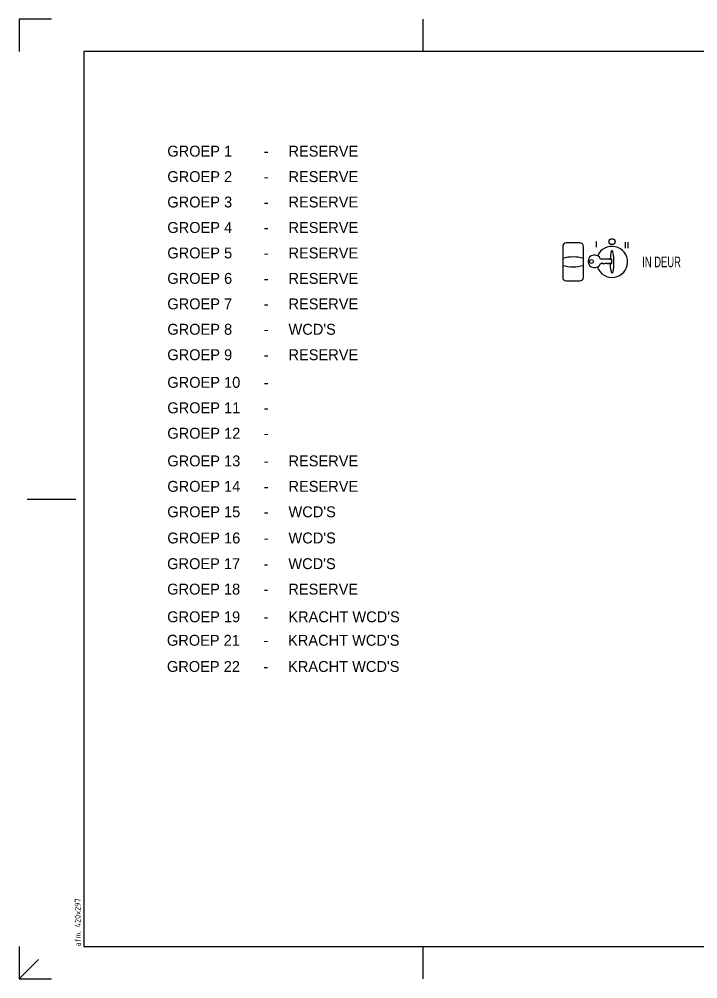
# Model space of a CAD drawing. Header units: millimetres. Extents: x 0 to 420, y 0 to 297.
# Drawn here: x 0 to 210, y 0 to 297 of the extents above; entities that cross this region are included whole.
import ezdxf

# ---------------------------------------------------------------- set-up
doc = ezdxf.new("R2010")
doc.units = ezdxf.units.MM
for name, color, linetype in [('00att018', 1, 'CONTINUOUS'), ('00kad018', 1, 'CONTINUOUS'), ('00kad070', 5, 'CONTINUOUS'), ('BL$2----_KADER', 7, 'CONTINUOUS'), ('EL6-----', 7, 'CONTINUOUS'), ('KAST AANZICHT', 1, 'CONTINUOUS')]:
    doc.layers.add(name, color=color, linetype=linetype)
doc.styles.add('BURO-035', font='BUROFONT.shx', dxfattribs={"height": 3.5})
doc.styles.add('GREEN', font='txt')
doc.styles.add('ISO', font='isocp.shx')

# ---------------------------------------------------------------- blocks, each defined once
blk = doc.blocks.new('a3-windesheim-hor')
at = {"layer": '00kad018', "color": 1}
for p, q in [((0, 297), (0, 287)), ((10, 297), (0, 297)), ((125, 287), (125, 297)), ((2.5, 148.5), (17.5, 148.5)), ((0, 10), (0, 0)), ((125, 0), (125, 10)), ((0, 0), (6, 6)), ((0, 0), (10, 0))]:
    blk.add_line(p, q, dxfattribs=at)
at = {"layer": '00kad070', "color": 5}
for p, q in [((20, 287), (20, 10)), ((410, 287), (20, 287)), ((20, 10), (410, 10))]:
    blk.add_line(p, q, dxfattribs=at)
at = {"layer": '00att018', "color": 1, "style": 'ISO'}
blk.add_text('afm. 420x297', height=1.8, rotation=90, dxfattribs=at).set_placement((19, 10))

msp = doc.modelspace()

# ---------------------------------------------------------------- linework, layer by layer
at = {"layer": 'KAST AANZICHT'}
for p, q in [((178.48, 228.21), (178.48, 226.4)), ((187.45, 227.98), (187.45, 226.17)), ((188.3, 227.98), (188.3, 226.17)), ((179.85, 221.39), (180.12, 221.39)), ((180.12, 221.39), (180.31, 221.57)), ((180.31, 221.57), (180.45, 221.3)), ((180.45, 221.3), (180.7, 221.54)), ((180.7, 221.54), (181, 221.31)), ((181, 221.31), (181.37, 221.54)), ((181.37, 221.54), (181.96, 221.54)), ((181.96, 221.54), (182.23, 221.19)), ((182.23, 221.19), (182.4, 221.55)), ((182.4, 221.55), (182.64, 221.39))]:
    msp.add_line(p, q, dxfattribs=at)
at = {"layer": 'KAST AANZICHT', "color": 1, "linetype": 'Continuous'}
msp.add_lwpolyline([(169.25, 216.01), (173.5, 216.01, 0.414214), (174.58, 217.1), (174.58, 226.68, 0.414214), (173.5, 227.77), (169.25, 227.77, 0.414214), (168.16, 226.68), (168.16, 217.1, 0.414214)], format="xyb", close=True, dxfattribs=at)
at = {"layer": 'KAST AANZICHT', "color": 1, "linetype": 'Continuous', "const_width": 0.00218}
msp.add_lwpolyline([(171.36, 226.66), (171.36, 223.92)], dxfattribs=at)
msp.add_lwpolyline([(173.13, 218.45, 1), (169.59, 218.45, 1)], format="xyb", close=True, dxfattribs=at)
at = {"layer": 'KAST AANZICHT'}
msp.add_lwpolyline([(182.64, 221.39), (183.42, 221.39), (183.42, 222.71), (179.85, 222.71)], dxfattribs=at)
for centre, radius in [((183.43, 228.15), 0.922), ((177.07, 222.01), 0.607), ((177.07, 222), 0.607)]:
    msp.add_circle(centre, radius, dxfattribs=at)
for centre, radius, start, end in [((183.43, 221.89), 4.81, 199.374, 157.3076), ((171.37, 211.09), 12.32, 74.8854, 105.1146), ((178, 222.05), 1.97, 19.6342, 340.3658), ((171.37, 232.7), 12.32, 254.8854, 285.1146)]:
    msp.add_arc(centre, radius, start, end, dxfattribs=at)
msp.add_ellipse((183.43, 221.89), major_axis=(0, -3.54), ratio=0.171924, start_param=4.810583, end_param=10.807457, dxfattribs=at)

# ---------------------------------------------------------------- block references
at = {"layer": 'BL$2----_KADER'}
msp.add_blockref('a3-windesheim-hor', (0, 0), dxfattribs=at)

# ---------------------------------------------------------------- texts
at = {"layer": 'EL6-----', "color": 2, "style": 'BURO-035'}
for s, height, p in [('GROEP 1', 3.376, (45.83, 254.47)), ('-', 3.38, (75.67, 254.47)), ('RESERVE', 3.376, (83.32, 254.47)), ('GROEP 2', 3.376, (45.83, 246.59)), ('RESERVE', 3.376, (83.32, 246.59)), ('-', 3.38, (75.67, 246.59)), ('GROEP 3', 3.376, (45.83, 238.72)), ('RESERVE', 3.376, (83.32, 238.72)), ('-', 3.38, (75.67, 238.72)), ('GROEP 4', 3.376, (45.83, 230.84)), ('-', 3.38, (75.67, 230.84)), ('RESERVE', 3.376, (83.32, 230.84)), ('GROEP 5', 3.376, (45.83, 222.96)), ('RESERVE', 3.376, (83.32, 222.96)), ('-', 3.38, (75.67, 222.96)), ('GROEP 6', 3.376, (45.83, 215.09)), ('RESERVE', 3.376, (83.32, 215.09)), ('-', 3.38, (75.67, 215.09)), ('GROEP 7', 3.376, (45.83, 207.21)), ('-', 3.38, (75.67, 207.21)), ('RESERVE', 3.376, (83.32, 207.21)), ('GROEP 8', 3.376, (45.83, 199.34)), ("WCD'S", 3.376, (83.32, 199.34)), ('-', 3.38, (75.67, 199.34)), ('GROEP 9', 3.376, (45.83, 191.46)), ('RESERVE', 3.376, (83.32, 191.46)), ('-', 3.38, (75.67, 191.46)), ('GROEP 10', 3.376, (45.83, 182.91)), ('-', 3.38, (75.67, 182.91)), ('GROEP 11', 3.376, (45.83, 175.03)), ('-', 3.38, (75.67, 175.03)), ('GROEP 12', 3.376, (45.83, 167.16)), ('-', 3.38, (75.67, 167.16)), ('GROEP 13', 3.376, (45.83, 158.6)), ('RESERVE', 3.376, (83.32, 158.6)), ('-', 3.38, (75.67, 158.6)), ('GROEP 14', 3.376, (45.83, 150.73)), ('-', 3.38, (75.67, 150.73)), ('RESERVE', 3.376, (83.32, 150.73)), ('GROEP 15', 3.376, (45.83, 142.85)), ("WCD'S", 3.376, (83.32, 142.85)), ('-', 3.38, (75.67, 142.85)), ('GROEP 16', 3.376, (45.83, 134.75)), ("WCD'S", 3.376, (83.32, 134.75)), ('-', 3.38, (75.67, 134.75)), ('GROEP 17', 3.376, (45.79, 126.79)), ('-', 3.38, (75.62, 126.79)), ("WCD'S", 3.376, (83.28, 126.79)), ('GROEP 18', 3.376, (45.79, 118.92)), ('RESERVE', 3.376, (83.28, 118.92)), ('-', 3.38, (75.62, 118.92)), ('GROEP 19', 3.376, (45.79, 110.36)), ("KRACHT WCD'S", 3.3756, (83.28, 110.36)), ('-', 3.38, (75.62, 110.36)), ('GROEP 21', 3.376, (45.71, 103.08)), ('-', 3.38, (75.54, 103.08)), ("KRACHT WCD'S", 3.3756, (83.2, 103.08)), ('GROEP 22', 3.376, (45.71, 94.98)), ("KRACHT WCD'S", 3.3756, (83.2, 94.98)), ('-', 3.38, (75.54, 94.98))]:
    msp.add_text(s, height=height, dxfattribs=at).set_placement(p)
at = {"layer": 'KAST AANZICHT', "color": 1, "linetype": 'Continuous', "style": 'GREEN', "width": 0.66668}
msp.add_text('IN DEUR', height=3.267, dxfattribs=at).set_placement((192.77, 220.24))

doc.saveas('drawing.dxf')
